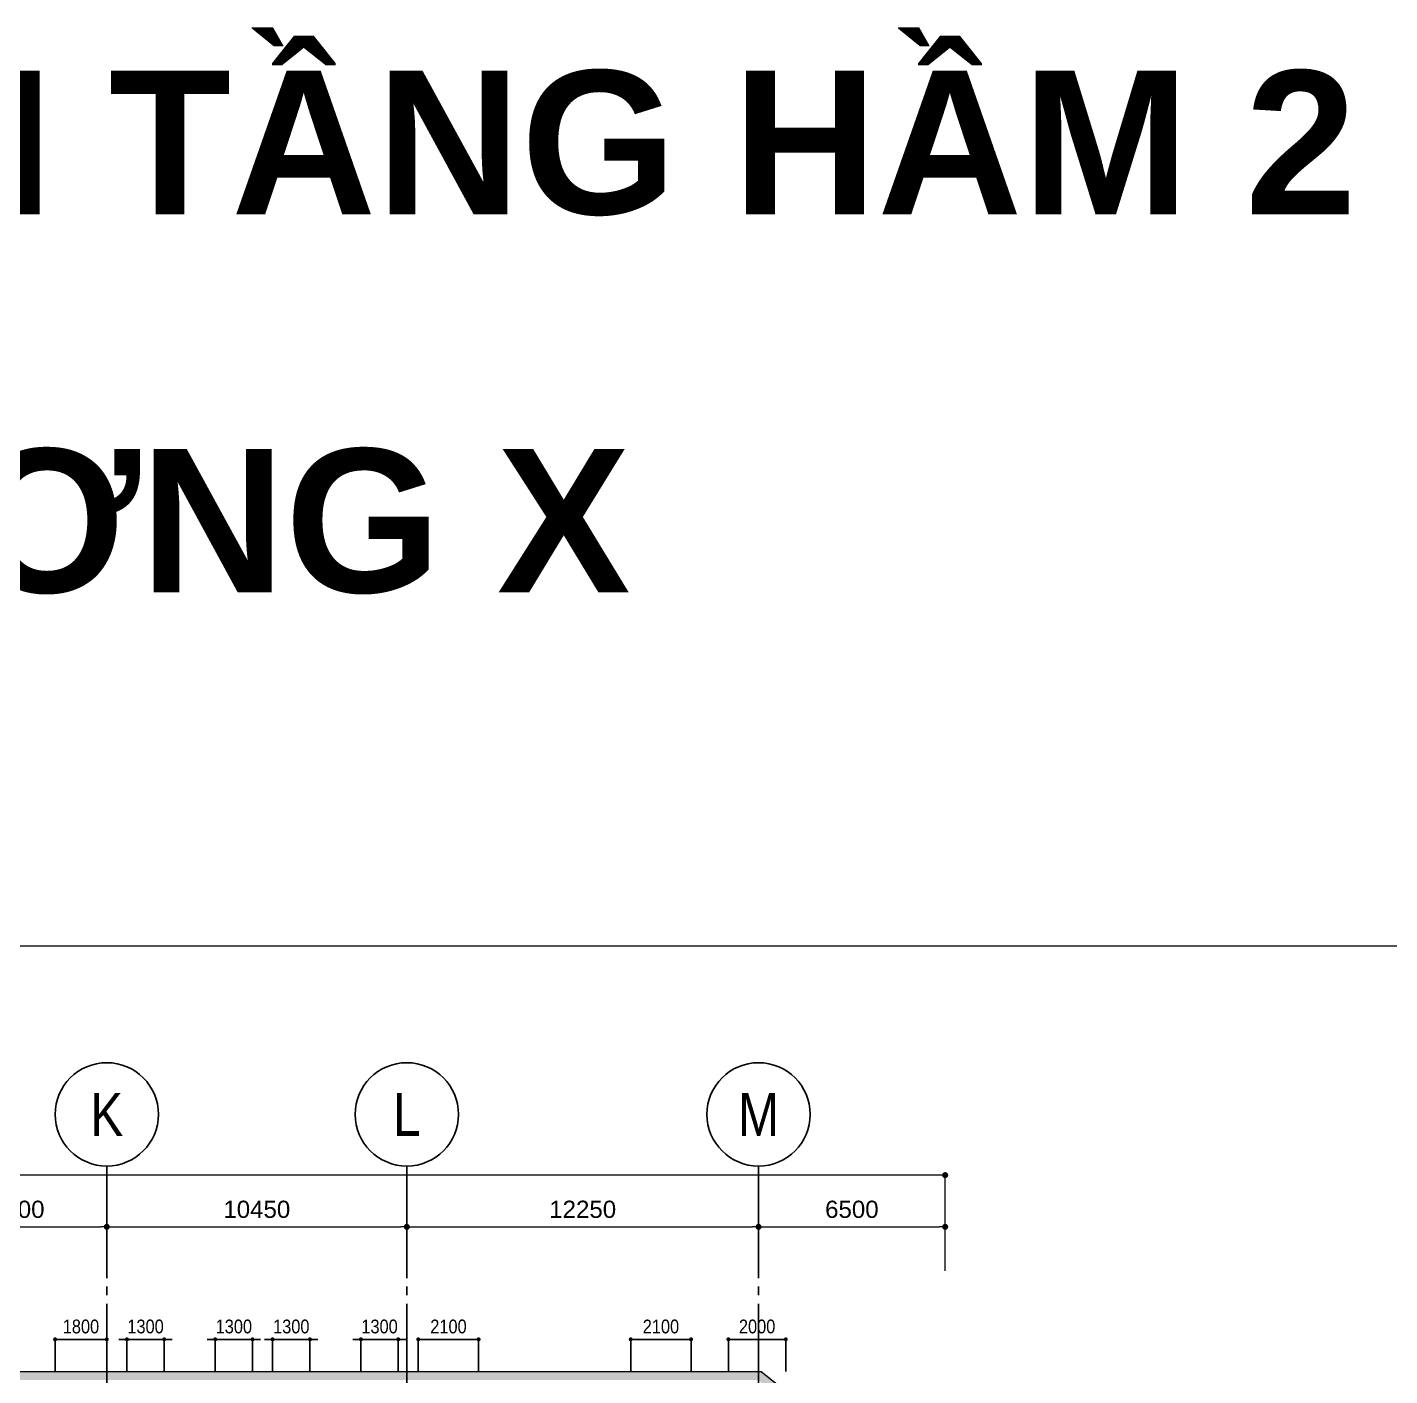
# Model space of a CAD drawing. Header units: millimetres. Extents: x -3819597 to -2591384, y 582389 to 820195.
# Drawn here: x -3674416 to -3626961, y 773231 to 820195 of the extents above; entities that cross this region are included whole.
import ezdxf
from ezdxf.enums import TextEntityAlignment as Align

# ---------------------------------------------------------------- set-up
doc = ezdxf.new("R2010")
doc.units = ezdxf.units.MM
doc.header["$MEASUREMENT"] = 0
doc.linetypes.add('CHG_XX_Cot_Ham 2$0$MB_Luoi truc$0$HTT Hidden 21', pattern=[3, 2, -1])
doc.linetypes.add('CHG_XX_Luoi truc$0$MB_Luoi truc$0$Center101', pattern=[13, 10, -1, 1, -1])
doc.layers.get('0').update_dxf_attribs({"lineweight": 9})
doc.layers.get('Defpoints').update_dxf_attribs({"color": 10, "lineweight": 0})
for name, color, linetype, lineweight in [('CHG_XX_Cot_Ham 2$0$MB_Luoi truc$0$Dim 300', 1, 'Continuous', 5), ('CHG_XX_Cot_Ham 2$0$NS-Pier-H2', 150, 'Continuous', 13), ('CHG_XX_Damsan_Ham 2$0$CHG_XX_Damsan_Ham 2$0$CHG_XX_Damsan_Ham 2$0$Start net bao', 3, 'Continuous', 18), ('CHG_XX_Damsan_Ham 2$0$CHG_XX_Damsan_Ham 2$0$DBAO', 3, 'Continuous', 13), ('CHG_XX_Damsan_Ham 2$0$CHG_XX_Damsan_Ham 2$0$Start net bao', 3, 'Continuous', 18), ('CHG_XX_Damsan_Ham 2$0$HATCH', 57, 'Continuous', 9)]:
    doc.layers.add(name, color=color, linetype=linetype, lineweight=lineweight)
for name, color, linetype in [('CHG_XX_Luoi truc$0$Grid', 34, 'Continuous'), ('CHG_XX_Luoi truc$0$Grid Line', 8, 'CHG_XX_Luoi truc$0$MB_Luoi truc$0$Center101'), ('dim', 51, 'Continuous')]:
    doc.layers.add(name, color=color, linetype=linetype)
doc.styles.add('ArialB', font='arialbd.ttf')
doc.styles.add('CHG_XX_Cot_Ham 2$0$MB_Luoi truc$0$Arial_C', font='arial.ttf')
doc.styles.add('CHG_XX_Luoi truc$0$MB_Luoi truc$0$Grid A-F$0$VNI-HelveCB', font='VHELVCB_0.TTF')
doc.styles.add('MB_Luoi truc$0$Arial_C', font='arial.ttf', dxfattribs={"width": 0.85})
doc.dimstyles.new('200', dxfattribs={"dimscale": 200, "dimtxt": 2.4, "dimasz": 0.7, "dimexe": 0.0003, "dimexo": 0, "dimgap": 1, "dimtad": 1, "dimdec": 0, "dimzin": 12, "dimdsep": 46, "dimtxsty": 'MB_Luoi truc$0$Arial_C', "dimblk": 'MB_Luoi truc$0$_Dot', "dimcen": 0.5, "dimclrd": 256, "dimclre": 8, "dimclrt": 1, "dimadec": 0, "dimazin": 0, "dimtfac": 1, "dimtdec": 0, "dimtix": 1, "dimtmove": 2, "dimatfit": 3, "dimldrblk": 'MB_Luoi truc$0$HTT Arrow 30', "dimfxl": 1, "dimtolj": 1, "dimtzin": 0, "dimlwe": -1, "dimarcsym": 0})
doc.dimstyles.new('CHG_XX_Cot_Ham 2$0$MB_Luoi truc$0$Dim 300 (A1-A2)', dxfattribs={"dimscale": 300, "dimtxt": 2, "dimasz": 0.7, "dimexe": 0, "dimexo": 1, "dimgap": 1, "dimtad": 1, "dimdec": 0, "dimzin": 12, "dimdsep": 46, "dimtxsty": 'CHG_XX_Cot_Ham 2$0$MB_Luoi truc$0$Arial_C', "dimblk": 'CHG_XX_Cot_Ham 2$0$MB_Luoi truc$0$_Dot', "dimcen": 1, "dimclrd": 256, "dimclre": 256, "dimclrt": 3, "dimadec": 0, "dimazin": 0, "dimtfac": 1, "dimtdec": 0, "dimtix": 1, "dimtmove": 2, "dimatfit": 3, "dimldrblk": 'CHG_XX_Cot_Ham 2$0$MB_Luoi truc$0$HTT Arrow 30', "dimfxl": 1, "dimtolj": 1, "dimtzin": 0, "dimarcsym": 0})

# ---------------------------------------------------------------- blocks, each defined once
blk = doc.blocks.new('MB_Luoi truc$0$_Dot')
at = {"color": 0, "linetype": 'ByBlock', "lineweight": -2}
blk.add_line((-0.5, 0), (-1, 0), dxfattribs=at)
at = {"color": 0, "linetype": 'ByBlock', "const_width": 0.5}
blk.add_lwpolyline([(-0.25, 0, 1), (0.25, 0, 1)], format="xyb", close=True, dxfattribs=at)
blk = doc.blocks.new('*D543')
at = {"layer": 'Defpoints', "color": 0, "ltscale": 1500, "transparency": 16777216}
for p in [(-3673445, 774499), (-3673445, 773381), (-3671645, 773381)]:
    blk.add_point(p, dxfattribs=at)
at = {"layer": 'dim', "color": 8, "ltscale": 1500, "transparency": 16777216}
for p, q in [((-3673445, 773381), (-3673445, 774499)), ((-3671645, 773381), (-3671645, 774499))]:
    blk.add_line(p, q, dxfattribs=at)
at = {"layer": 'dim', "lineweight": -2, "ltscale": 1500, "transparency": 16777216}
blk.add_line((-3671785, 774499), (-3673305, 774499), dxfattribs=at)
at = {"layer": 'dim', "lineweight": -2, "ltscale": 1500, "transparency": 16777216, "xscale": 140, "yscale": 140, "zscale": 140, "rotation": 180}
blk.add_blockref('MB_Luoi truc$0$_Dot', (-3673445, 774499), dxfattribs=at)
at = {"layer": 'dim', "lineweight": -2, "ltscale": 1500, "transparency": 16777216, "xscale": 140, "yscale": 140, "zscale": 140}
blk.add_blockref('MB_Luoi truc$0$_Dot', (-3671645, 774499), dxfattribs=at)
at = {"layer": 'dim', "color": 1, "ltscale": 1500, "transparency": 16777216, "insert": (-3672545, 774944), "char_height": 480, "attachment_point": 5, "style": 'MB_Luoi truc$0$Arial_C'}
blk.add_mtext('\\A1;1800', dxfattribs=at)
blk = doc.blocks.new('MB_Luoi truc$0$HTT Arrow 30')
blk.add_hatch(color=256).paths.add_polyline_path([(-2.5, 0.375), (-2.5, -0.375), (0, 0)])
at = {"color": 0, "linetype": 'ByBlock', "lineweight": -2}
for p, q in [((0, 0), (-2.5, 0.375)), ((-2.5, -0.375), (-2.5, 0.375)), ((0, 0), (-2.5, -0.375))]:
    blk.add_line(p, q, dxfattribs=at)
blk = doc.blocks.new('*D544')
at = {"layer": 'Defpoints', "color": 0, "ltscale": 1500, "transparency": 16777216}
for p in [(-3669646, 774499), (-3670945, 773381), (-3669646, 773381)]:
    blk.add_point(p, dxfattribs=at)
at = {"layer": 'dim', "lineweight": -2, "ltscale": 1500, "transparency": 16777216}
for p, q in [((-3671085, 774499), (-3671225, 774499)), ((-3670945, 774499), (-3669646, 774499)), ((-3669506, 774499), (-3669366, 774499))]:
    blk.add_line(p, q, dxfattribs=at)
at = {"layer": 'dim', "color": 8, "ltscale": 1500, "transparency": 16777216}
for p, q in [((-3670945, 773381), (-3670945, 774499)), ((-3669646, 773381), (-3669646, 774499))]:
    blk.add_line(p, q, dxfattribs=at)
at = {"layer": 'dim', "lineweight": -2, "ltscale": 1500, "transparency": 16777216, "xscale": 140, "yscale": 140, "zscale": 140}
blk.add_blockref('MB_Luoi truc$0$_Dot', (-3670945, 774499), dxfattribs=at)
at = {"layer": 'dim', "lineweight": -2, "ltscale": 1500, "transparency": 16777216, "xscale": 140, "yscale": 140, "zscale": 140, "rotation": 180}
blk.add_blockref('MB_Luoi truc$0$_Dot', (-3669646, 774499), dxfattribs=at)
at = {"layer": 'dim', "color": 1, "ltscale": 1500, "transparency": 16777216, "insert": (-3670295, 774944), "char_height": 480, "attachment_point": 5, "style": 'MB_Luoi truc$0$Arial_C'}
blk.add_mtext('\\A1;1300', dxfattribs=at)
blk = doc.blocks.new('*D545')
at = {"layer": 'Defpoints', "color": 0, "ltscale": 1500, "transparency": 16777216}
for p in [(-3664571, 774499), (-3665870, 773381), (-3664571, 773381)]:
    blk.add_point(p, dxfattribs=at)
at = {"layer": 'dim', "lineweight": -2, "ltscale": 1500, "transparency": 16777216}
for p, q in [((-3666010, 774499), (-3666150, 774499)), ((-3665870, 774499), (-3664571, 774499)), ((-3664431, 774499), (-3664291, 774499))]:
    blk.add_line(p, q, dxfattribs=at)
at = {"layer": 'dim', "color": 8, "ltscale": 1500, "transparency": 16777216}
for p, q in [((-3665870, 773381), (-3665870, 774499)), ((-3664571, 773381), (-3664571, 774499))]:
    blk.add_line(p, q, dxfattribs=at)
at = {"layer": 'dim', "lineweight": -2, "ltscale": 1500, "transparency": 16777216, "xscale": 140, "yscale": 140, "zscale": 140}
blk.add_blockref('MB_Luoi truc$0$_Dot', (-3665870, 774499), dxfattribs=at)
at = {"layer": 'dim', "lineweight": -2, "ltscale": 1500, "transparency": 16777216, "xscale": 140, "yscale": 140, "zscale": 140, "rotation": 180}
blk.add_blockref('MB_Luoi truc$0$_Dot', (-3664571, 774499), dxfattribs=at)
at = {"layer": 'dim', "color": 1, "ltscale": 1500, "transparency": 16777216, "insert": (-3665220, 774944), "char_height": 480, "attachment_point": 5, "style": 'MB_Luoi truc$0$Arial_C'}
blk.add_mtext('\\A1;1300', dxfattribs=at)
blk = doc.blocks.new('*D546')
at = {"layer": 'Defpoints', "color": 0, "ltscale": 1500, "transparency": 16777216}
for p in [(-3667870, 774499), (-3667870, 773381), (-3666570, 773381)]:
    blk.add_point(p, dxfattribs=at)
at = {"layer": 'dim', "lineweight": -2, "ltscale": 1500, "transparency": 16777216}
for p, q in [((-3668010, 774499), (-3668150, 774499)), ((-3666570, 774499), (-3667870, 774499)), ((-3666430, 774499), (-3666290, 774499))]:
    blk.add_line(p, q, dxfattribs=at)
at = {"layer": 'dim', "color": 8, "ltscale": 1500, "transparency": 16777216}
for p, q in [((-3667870, 773381), (-3667870, 774499)), ((-3666570, 773381), (-3666570, 774499))]:
    blk.add_line(p, q, dxfattribs=at)
at = {"layer": 'dim', "lineweight": -2, "ltscale": 1500, "transparency": 16777216, "xscale": 140, "yscale": 140, "zscale": 140}
blk.add_blockref('MB_Luoi truc$0$_Dot', (-3667870, 774499), dxfattribs=at)
at = {"layer": 'dim', "lineweight": -2, "ltscale": 1500, "transparency": 16777216, "xscale": 140, "yscale": 140, "zscale": 140, "rotation": 180}
blk.add_blockref('MB_Luoi truc$0$_Dot', (-3666570, 774499), dxfattribs=at)
at = {"layer": 'dim', "color": 1, "ltscale": 1500, "transparency": 16777216, "insert": (-3667220, 774944), "char_height": 480, "attachment_point": 5, "style": 'MB_Luoi truc$0$Arial_C'}
blk.add_mtext('\\A1;1300', dxfattribs=at)
blk = doc.blocks.new('*D547')
at = {"layer": 'Defpoints', "color": 0, "ltscale": 1500, "transparency": 16777216}
for p in [(-3662795, 774499), (-3662795, 773381), (-3661495, 773381)]:
    blk.add_point(p, dxfattribs=at)
at = {"layer": 'dim', "lineweight": -2, "ltscale": 1500, "transparency": 16777216}
for p, q in [((-3662935, 774499), (-3663075, 774499)), ((-3661495, 774499), (-3662795, 774499)), ((-3661355, 774499), (-3661215, 774499))]:
    blk.add_line(p, q, dxfattribs=at)
at = {"layer": 'dim', "color": 8, "ltscale": 1500, "transparency": 16777216}
for p, q in [((-3662795, 773381), (-3662795, 774499)), ((-3661495, 773381), (-3661495, 774499))]:
    blk.add_line(p, q, dxfattribs=at)
at = {"layer": 'dim', "lineweight": -2, "ltscale": 1500, "transparency": 16777216, "xscale": 140, "yscale": 140, "zscale": 140}
blk.add_blockref('MB_Luoi truc$0$_Dot', (-3662795, 774499), dxfattribs=at)
at = {"layer": 'dim', "lineweight": -2, "ltscale": 1500, "transparency": 16777216, "xscale": 140, "yscale": 140, "zscale": 140, "rotation": 180}
blk.add_blockref('MB_Luoi truc$0$_Dot', (-3661495, 774499), dxfattribs=at)
at = {"layer": 'dim', "color": 1, "ltscale": 1500, "transparency": 16777216, "insert": (-3662145, 774944), "char_height": 480, "attachment_point": 5, "style": 'MB_Luoi truc$0$Arial_C'}
blk.add_mtext('\\A1;1300', dxfattribs=at)
blk = doc.blocks.new('*D548')
at = {"layer": 'Defpoints', "color": 0, "ltscale": 1500, "transparency": 16777216}
for p in [(-3658696, 774499), (-3660795, 773381), (-3658696, 773381)]:
    blk.add_point(p, dxfattribs=at)
at = {"layer": 'dim', "color": 8, "ltscale": 1500, "transparency": 16777216}
for p, q in [((-3660795, 773381), (-3660795, 774499)), ((-3658696, 773381), (-3658696, 774499))]:
    blk.add_line(p, q, dxfattribs=at)
at = {"layer": 'dim', "lineweight": -2, "ltscale": 1500, "transparency": 16777216}
blk.add_line((-3660655, 774499), (-3658836, 774499), dxfattribs=at)
at = {"layer": 'dim', "lineweight": -2, "ltscale": 1500, "transparency": 16777216, "xscale": 140, "yscale": 140, "zscale": 140, "rotation": 180}
blk.add_blockref('MB_Luoi truc$0$_Dot', (-3660795, 774499), dxfattribs=at)
at = {"layer": 'dim', "lineweight": -2, "ltscale": 1500, "transparency": 16777216, "xscale": 140, "yscale": 140, "zscale": 140}
blk.add_blockref('MB_Luoi truc$0$_Dot', (-3658696, 774499), dxfattribs=at)
at = {"layer": 'dim', "color": 1, "ltscale": 1500, "transparency": 16777216, "insert": (-3659745, 774944), "char_height": 480, "attachment_point": 5, "style": 'MB_Luoi truc$0$Arial_C'}
blk.add_mtext('\\A1;2100', dxfattribs=at)
blk = doc.blocks.new('*D549')
at = {"layer": 'Defpoints', "color": 0, "ltscale": 1500, "transparency": 16777216}
for p in [(-3653395, 774499), (-3653395, 773381), (-3651295, 773381)]:
    blk.add_point(p, dxfattribs=at)
at = {"layer": 'dim', "color": 8, "ltscale": 1500, "transparency": 16777216}
for p, q in [((-3653395, 773381), (-3653395, 774499)), ((-3651295, 773381), (-3651295, 774499))]:
    blk.add_line(p, q, dxfattribs=at)
at = {"layer": 'dim', "lineweight": -2, "ltscale": 1500, "transparency": 16777216}
blk.add_line((-3651435, 774499), (-3653255, 774499), dxfattribs=at)
at = {"layer": 'dim', "lineweight": -2, "ltscale": 1500, "transparency": 16777216, "xscale": 140, "yscale": 140, "zscale": 140, "rotation": 180}
blk.add_blockref('MB_Luoi truc$0$_Dot', (-3653395, 774499), dxfattribs=at)
at = {"layer": 'dim', "lineweight": -2, "ltscale": 1500, "transparency": 16777216, "xscale": 140, "yscale": 140, "zscale": 140}
blk.add_blockref('MB_Luoi truc$0$_Dot', (-3651295, 774499), dxfattribs=at)
at = {"layer": 'dim', "color": 1, "ltscale": 1500, "transparency": 16777216, "insert": (-3652345, 774944), "char_height": 480, "attachment_point": 5, "style": 'MB_Luoi truc$0$Arial_C'}
blk.add_mtext('\\A1;2100', dxfattribs=at)
blk = doc.blocks.new('*D550')
at = {"layer": 'Defpoints', "color": 0, "ltscale": 1500, "transparency": 16777216}
for p in [(-3647996, 774499), (-3649995, 773381), (-3647996, 773381)]:
    blk.add_point(p, dxfattribs=at)
at = {"layer": 'dim', "color": 8, "ltscale": 1500, "transparency": 16777216}
for p, q in [((-3649995, 773381), (-3649995, 774499)), ((-3647996, 773381), (-3647996, 774499))]:
    blk.add_line(p, q, dxfattribs=at)
at = {"layer": 'dim', "lineweight": -2, "ltscale": 1500, "transparency": 16777216}
blk.add_line((-3649855, 774499), (-3648136, 774499), dxfattribs=at)
at = {"layer": 'dim', "lineweight": -2, "ltscale": 1500, "transparency": 16777216, "xscale": 140, "yscale": 140, "zscale": 140, "rotation": 180}
blk.add_blockref('MB_Luoi truc$0$_Dot', (-3649995, 774499), dxfattribs=at)
at = {"layer": 'dim', "lineweight": -2, "ltscale": 1500, "transparency": 16777216, "xscale": 140, "yscale": 140, "zscale": 140}
blk.add_blockref('MB_Luoi truc$0$_Dot', (-3647996, 774499), dxfattribs=at)
at = {"layer": 'dim', "color": 1, "ltscale": 1500, "transparency": 16777216, "insert": (-3648995, 774944), "char_height": 480, "attachment_point": 5, "style": 'MB_Luoi truc$0$Arial_C'}
blk.add_mtext('\\A1;2000', dxfattribs=at)
blk = doc.blocks.new('CHG_XX_Cot_Ham 2$0$MB_Luoi truc$0$_Dot')
at = {"color": 0, "linetype": 'ByBlock', "lineweight": -2}
blk.add_line((-0.5, 0), (-1, 0), dxfattribs=at)
at = {"color": 0, "linetype": 'ByBlock', "const_width": 0.5}
blk.add_lwpolyline([(-0.25, 0, 1), (0.25, 0, 1)], format="xyb", close=True, dxfattribs=at)
blk = doc.blocks.new('*D994')
at = {"layer": 'CHG_XX_Cot_Ham 2$0$MB_Luoi truc$0$Dim 300', "lineweight": -2, "transparency": 16777216}
for p, q in [((70650, 166908), (70650, 168437)), ((70860, 168437), (76640, 168437)), ((76850, 166908), (76850, 168437))]:
    blk.add_line(p, q, dxfattribs=at)
at = {"layer": 'Defpoints', "color": 0, "transparency": 16777216}
for p in [(76850, 168437), (70650, 166608), (76850, 166608)]:
    blk.add_point(p, dxfattribs=at)
at = {"layer": 'CHG_XX_Cot_Ham 2$0$MB_Luoi truc$0$Dim 300', "lineweight": -2, "transparency": 16777216, "xscale": 210, "yscale": 210, "zscale": 210, "rotation": 180}
blk.add_blockref('CHG_XX_Cot_Ham 2$0$MB_Luoi truc$0$_Dot', (70650, 168437), dxfattribs=at)
at = {"layer": 'CHG_XX_Cot_Ham 2$0$MB_Luoi truc$0$Dim 300', "lineweight": -2, "transparency": 16777216, "xscale": 210, "yscale": 210, "zscale": 210}
blk.add_blockref('CHG_XX_Cot_Ham 2$0$MB_Luoi truc$0$_Dot', (76850, 168437), dxfattribs=at)
at = {"layer": 'CHG_XX_Cot_Ham 2$0$MB_Luoi truc$0$Dim 300', "color": 3, "transparency": 16777216, "insert": (73750, 169043), "char_height": 600, "attachment_point": 5, "style": 'CHG_XX_Cot_Ham 2$0$MB_Luoi truc$0$Arial_C'}
blk.add_mtext('\\A1;6200', dxfattribs=at)
blk = doc.blocks.new('CHG_XX_Cot_Ham 2$0$MB_Luoi truc$0$HTT Arrow 30')
blk.add_hatch(color=256).paths.add_polyline_path([(-2.5, 0.375), (-2.5, -0.375), (0, 0)])
at = {"color": 0, "linetype": 'ByBlock', "lineweight": -2}
for p, q in [((0, 0), (-2.5, 0.375)), ((-2.5, -0.375), (-2.5, 0.375)), ((0, 0), (-2.5, -0.375))]:
    blk.add_line(p, q, dxfattribs=at)
blk = doc.blocks.new('*D995')
at = {"layer": 'CHG_XX_Cot_Ham 2$0$MB_Luoi truc$0$Dim 300', "lineweight": -2, "transparency": 16777216}
for p, q in [((76850, 166908), (76850, 168437)), ((77060, 168437), (87090, 168437)), ((87300, 166908), (87300, 168437))]:
    blk.add_line(p, q, dxfattribs=at)
at = {"layer": 'Defpoints', "color": 0, "transparency": 16777216}
for p in [(87300, 168437), (76850, 166608), (87300, 166608)]:
    blk.add_point(p, dxfattribs=at)
at = {"layer": 'CHG_XX_Cot_Ham 2$0$MB_Luoi truc$0$Dim 300', "lineweight": -2, "transparency": 16777216, "xscale": 210, "yscale": 210, "zscale": 210, "rotation": 180}
blk.add_blockref('CHG_XX_Cot_Ham 2$0$MB_Luoi truc$0$_Dot', (76850, 168437), dxfattribs=at)
at = {"layer": 'CHG_XX_Cot_Ham 2$0$MB_Luoi truc$0$Dim 300', "lineweight": -2, "transparency": 16777216, "xscale": 210, "yscale": 210, "zscale": 210}
blk.add_blockref('CHG_XX_Cot_Ham 2$0$MB_Luoi truc$0$_Dot', (87300, 168437), dxfattribs=at)
at = {"layer": 'CHG_XX_Cot_Ham 2$0$MB_Luoi truc$0$Dim 300', "color": 3, "transparency": 16777216, "insert": (82075, 169043), "char_height": 600, "attachment_point": 5, "style": 'CHG_XX_Cot_Ham 2$0$MB_Luoi truc$0$Arial_C'}
blk.add_mtext('\\A1;10450', dxfattribs=at)
blk = doc.blocks.new('*D996')
at = {"layer": 'CHG_XX_Cot_Ham 2$0$MB_Luoi truc$0$Dim 300', "lineweight": -2, "transparency": 16777216}
for p, q in [((87300, 166908), (87300, 168437)), ((87510, 168437), (99340, 168437)), ((99550, 166908), (99550, 168437))]:
    blk.add_line(p, q, dxfattribs=at)
at = {"layer": 'Defpoints', "color": 0, "transparency": 16777216}
for p in [(99550, 168437), (87300, 166608), (99550, 166608)]:
    blk.add_point(p, dxfattribs=at)
at = {"layer": 'CHG_XX_Cot_Ham 2$0$MB_Luoi truc$0$Dim 300', "lineweight": -2, "transparency": 16777216, "xscale": 210, "yscale": 210, "zscale": 210, "rotation": 180}
blk.add_blockref('CHG_XX_Cot_Ham 2$0$MB_Luoi truc$0$_Dot', (87300, 168437), dxfattribs=at)
at = {"layer": 'CHG_XX_Cot_Ham 2$0$MB_Luoi truc$0$Dim 300', "lineweight": -2, "transparency": 16777216, "xscale": 210, "yscale": 210, "zscale": 210}
blk.add_blockref('CHG_XX_Cot_Ham 2$0$MB_Luoi truc$0$_Dot', (99550, 168437), dxfattribs=at)
at = {"layer": 'CHG_XX_Cot_Ham 2$0$MB_Luoi truc$0$Dim 300', "color": 3, "transparency": 16777216, "insert": (93425, 169043), "char_height": 600, "attachment_point": 5, "style": 'CHG_XX_Cot_Ham 2$0$MB_Luoi truc$0$Arial_C'}
blk.add_mtext('\\A1;12250', dxfattribs=at)
blk = doc.blocks.new('*D997')
at = {"layer": 'CHG_XX_Cot_Ham 2$0$MB_Luoi truc$0$Dim 300', "lineweight": -2, "transparency": 16777216}
for p, q in [((99550, 166908), (99550, 168437)), ((99760, 168437), (105840, 168437)), ((106050, 166908), (106050, 168437))]:
    blk.add_line(p, q, dxfattribs=at)
at = {"layer": 'Defpoints', "color": 0, "transparency": 16777216}
for p in [(106050, 168437), (99550, 166608), (106050, 166608)]:
    blk.add_point(p, dxfattribs=at)
at = {"layer": 'CHG_XX_Cot_Ham 2$0$MB_Luoi truc$0$Dim 300', "lineweight": -2, "transparency": 16777216, "xscale": 210, "yscale": 210, "zscale": 210, "rotation": 180}
blk.add_blockref('CHG_XX_Cot_Ham 2$0$MB_Luoi truc$0$_Dot', (99550, 168437), dxfattribs=at)
at = {"layer": 'CHG_XX_Cot_Ham 2$0$MB_Luoi truc$0$Dim 300', "lineweight": -2, "transparency": 16777216, "xscale": 210, "yscale": 210, "zscale": 210}
blk.add_blockref('CHG_XX_Cot_Ham 2$0$MB_Luoi truc$0$_Dot', (106050, 168437), dxfattribs=at)
at = {"layer": 'CHG_XX_Cot_Ham 2$0$MB_Luoi truc$0$Dim 300', "color": 3, "transparency": 16777216, "insert": (102800, 169043), "char_height": 600, "attachment_point": 5, "style": 'CHG_XX_Cot_Ham 2$0$MB_Luoi truc$0$Arial_C'}
blk.add_mtext('\\A1;6500', dxfattribs=at)
blk = doc.blocks.new('*D998')
at = {"layer": 'CHG_XX_Cot_Ham 2$0$MB_Luoi truc$0$Dim 300', "lineweight": -2, "transparency": 16777216}
for p, q in [((-10900, 166908), (-10900, 170237)), ((105840, 170237), (-10690, 170237)), ((106050, 166908), (106050, 170237))]:
    blk.add_line(p, q, dxfattribs=at)
at = {"layer": 'Defpoints', "color": 0, "transparency": 16777216}
for p in [(-10900, 170237), (-10900, 166608), (106050, 166608)]:
    blk.add_point(p, dxfattribs=at)
at = {"layer": 'CHG_XX_Cot_Ham 2$0$MB_Luoi truc$0$Dim 300', "lineweight": -2, "transparency": 16777216, "xscale": 210, "yscale": 210, "zscale": 210, "rotation": 180}
blk.add_blockref('CHG_XX_Cot_Ham 2$0$MB_Luoi truc$0$_Dot', (-10900, 170237), dxfattribs=at)
at = {"layer": 'CHG_XX_Cot_Ham 2$0$MB_Luoi truc$0$Dim 300', "lineweight": -2, "transparency": 16777216, "xscale": 210, "yscale": 210, "zscale": 210}
blk.add_blockref('CHG_XX_Cot_Ham 2$0$MB_Luoi truc$0$_Dot', (106050, 170237), dxfattribs=at)
at = {"layer": 'CHG_XX_Cot_Ham 2$0$MB_Luoi truc$0$Dim 300', "color": 3, "transparency": 16777216, "insert": (47575, 170843), "char_height": 600, "attachment_point": 5, "style": 'CHG_XX_Cot_Ham 2$0$MB_Luoi truc$0$Arial_C'}
blk.add_mtext('\\A1;116950', dxfattribs=at)
blk = doc.blocks.new('*U1029')
at = {"layer": 'CHG_XX_Luoi truc$0$Grid', "lineweight": -2}
blk.add_line((0, 611), (0, 608), dxfattribs=at)
blk.add_circle((0, 617), 6, dxfattribs=at)
at = {"layer": 'CHG_XX_Luoi truc$0$Grid Line'}
blk.add_line((0, 0), (0, 608), dxfattribs=at)
at = {"layer": 'CHG_XX_Luoi truc$0$Grid', "lineweight": -2, "style": 'CHG_XX_Luoi truc$0$MB_Luoi truc$0$Grid A-F$0$VNI-HelveCB'}
for tag, p in [('GRIDSUB', (0, 617)), ('GRID', (0, -9))]:
    blk.add_attdef(tag, text='', height=5, dxfattribs=at).set_placement(p, align=Align.MIDDLE)
blk = doc.blocks.new('CHG_XX_Luoi truc')
at = {"layer": 'CHG_XX_Luoi truc$0$Grid'}
ref = blk.add_blockref('*U1029', (76850, -12747), dxfattribs=dict(at, xscale=300, yscale=300, zscale=300))
ref.add_attrib('GRIDSUB', 'K', dxfattribs={"lineweight": -2, "height": 1500, "style": 'CHG_XX_Luoi truc$0$MB_Luoi truc$0$Grid A-F$0$VNI-HelveCB'}).set_placement((76850, 172353), align=Align.MIDDLE)
ref = blk.add_blockref('*U1029', (87300, -12747), dxfattribs=dict(at, xscale=300, yscale=300, zscale=300))
ref.add_attrib('GRIDSUB', 'L', dxfattribs={"lineweight": -2, "height": 1500, "style": 'CHG_XX_Luoi truc$0$MB_Luoi truc$0$Grid A-F$0$VNI-HelveCB'}).set_placement((87300, 172353), align=Align.MIDDLE)
ref = blk.add_blockref('*U1029', (99550, -12747), dxfattribs=dict(at, xscale=300, yscale=300, zscale=300))
ref.add_attrib('GRIDSUB', 'M', dxfattribs={"lineweight": -2, "height": 1500, "style": 'CHG_XX_Luoi truc$0$MB_Luoi truc$0$Grid A-F$0$VNI-HelveCB'}).set_placement((99550, 172353), align=Align.MIDDLE)
blk = doc.blocks.new('CHG_XX_Cot_Ham 2')
at = {"layer": 'CHG_XX_Cot_Ham 2$0$NS-Pier-H2'}
h = blk.add_hatch(color=256, dxfattribs=at)
h.dxf.hatch_style = 1
h.paths.add_polyline_path([(99639.2, 163400), (-10900, 163400), (-10900, 85450), (-300, 85450), (-300, 84050), (32350, 84050), (32350, -9000), (103575.5, -9000), (106050, -6022), (106050, 158254.3)])
h.paths.add_polyline_path([(99533.7, 163100), (105750, 158110.4), (105750, 90450), (105650, 90450), (105750, 90450), (105750, 13850), (105750, 13722.3), (105750, -5913.6), (103434.7, -8700), (93599.8, -8700), (93299.8, -8700), (32650, -8700), (32650, 84350), (0, 84350), (0, 85750), (-10600, 85750), (-10600, 163100), (93600, 163100)], flags=16)
for p, q in [((-10900, 163400), (99639.2, 163400)), ((99639.2, 163400), (106050, 158254.3))]:
    blk.add_line(p, q, dxfattribs=at)
at = {"layer": 'CHG_XX_Cot_Ham 2$0$NS-Pier-H2', "linetype": 'CHG_XX_Cot_Ham 2$0$MB_Luoi truc$0$HTT Hidden 21'}
blk.add_lwpolyline([(99639.2, 163400), (106050, 158254.3), (106050, -6022), (103575.5, -9000), (32350, -9000), (32350, 84050), (-300, 84050), (-300, 85450), (-10900, 85450), (-10900, 163400)], close=True, dxfattribs=at)
at = {"layer": 'CHG_XX_Cot_Ham 2$0$NS-Pier-H2'}
blk.add_blockref('CHG_XX_Luoi truc', (0, 0), dxfattribs=at)
at = {"layer": 'CHG_XX_Cot_Ham 2$0$MB_Luoi truc$0$Dim 300'}
for base, p1, p2, picture, middle in [((-10900, 170237), (106050, 166608.3), (-10900, 166608.3), '*D998', (47575, 170843.4)), ((76850, 168437), (70650, 166608.3), (76850, 166608.3), '*D994', (73750, 169043.4)), ((87300, 168437), (76850, 166608.3), (87300, 166608.3), '*D995', (82075, 169043.4)), ((99550, 168437), (87300, 166608.3), (99550, 166608.3), '*D996', (93425, 169043.4)), ((106050, 168437), (99550, 166608.3), (106050, 166608.3), '*D997', (102800, 169043.4))]:
    dim = blk.add_linear_dim(base=base, p1=p1, p2=p2, dimstyle='CHG_XX_Cot_Ham 2$0$MB_Luoi truc$0$Dim 300 (A1-A2)', dxfattribs=at)
    dim.commit()
    dim.dimension.update_dxf_attribs({"geometry": picture, "text_midpoint": middle})
blk = doc.blocks.new('CHG_XX_Damsan_Ham 2', base_point=(3089256, -609981))
at = {"layer": 'CHG_XX_Damsan_Ham 2$0$CHG_XX_Damsan_Ham 2$0$CHG_XX_Damsan_Ham 2$0$Start net bao'}
blk.add_lwpolyline([(-10900, 163400), (99639, 163400), (106050, 158250), (106050, -6022), (103576, -9000), (32350, -9000), (32350, 84050), (-300, 84050)], dxfattribs=at)
at = {"layer": 'CHG_XX_Damsan_Ham 2$0$CHG_XX_Damsan_Ham 2$0$Start net bao'}
blk.add_lwpolyline([(-10900, 163400), (99639, 163400), (106050, 158250), (106050, -6022), (103576, -9000), (32350, -9000), (32350, 84050), (-300, 84050)], dxfattribs=at)
at = {"layer": 'CHG_XX_Damsan_Ham 2$0$CHG_XX_Damsan_Ham 2$0$DBAO'}
blk.add_blockref('CHG_XX_Cot_Ham 2', (0, 0), dxfattribs=at)
at = {"layer": 'CHG_XX_Damsan_Ham 2$0$HATCH'}
blk.add_blockref('CHG_XX_Cot_Ham 2', (0, 0), dxfattribs=at)

msp = doc.modelspace()

# ---------------------------------------------------------------- linework, layer by layer
at = {"layer": 'Defpoints', "color": 4, "ltscale": 1500}
msp.add_lwpolyline([(-3573372.5, 788188.7), (-3819597.5, 788188.7), (-3819597.5, 582388.7), (-3573372.5, 582388.7)], close=True, dxfattribs=at)

# ---------------------------------------------------------------- block references
at = {"layer": 'dim', "ltscale": 1500}
msp.add_blockref('CHG_XX_Damsan_Ham 2', (-659239.3, 0), dxfattribs=at)

# ---------------------------------------------------------------- texts
at = {"layer": 'Defpoints', "color": 4, "ltscale": 1500, "style": 'ArialB'}
for s, p in [('MẶT BẰNG BỐ TRÍ THÉP SÀN TẦNG HẦM 2', (-3701063, 812183.3)), ('THÉP LỚP DUOI PHƯƠNG X', (-3701063, 799010.5))]:
    msp.add_text(s, height=5000, dxfattribs=at).set_placement(p, align=Align.BOTTOM_CENTER)

# ---------------------------------------------------------------- dimensions: what is measured, and where the dimension line sits
at = {"layer": 'dim', "ltscale": 1500}
for base, p1, p2, picture, middle in [((-3673444.9, 774499), (-3671645.2, 773381), (-3673444.9, 773381), '*D543', (-3672545, 774944.1)), ((-3667869.8, 774498.9), (-3666570.1, 773380.9), (-3667869.8, 773380.9), '*D546', (-3667220, 774944.1)), ((-3662794.8, 774498.9), (-3661495.1, 773380.9), (-3662794.8, 773380.9), '*D547', (-3662145, 774944.1)), ((-3653394.9, 774499), (-3651295.2, 773381), (-3653394.9, 773381), '*D549', (-3652345, 774944.1))]:
    dim = msp.add_linear_dim(base=base, p1=p1, p2=p2, angle=180, dimstyle='200', override={"dimfxl": 8, "dimfxlon": 1, "dimarcsym": 1}, dxfattribs=at)
    dim.commit()
    dim.dimension.update_dxf_attribs({"geometry": picture, "text_midpoint": middle})
for base, p1, p2, picture, middle in [((-3669645.5, 774499), (-3670945.2, 773381), (-3669645.5, 773381), '*D544', (-3670295.4, 774944.2)), ((-3664570.6, 774498.9), (-3665870.3, 773380.9), (-3664570.6, 773380.9), '*D545', (-3665220.4, 774944.1)), ((-3658695.5, 774499), (-3660795.2, 773381), (-3658695.5, 773381), '*D548', (-3659745.4, 774944.1)), ((-3647995.5, 774499), (-3649995.2, 773381), (-3647995.5, 773381), '*D550', (-3648995.4, 774944.1))]:
    dim = msp.add_linear_dim(base=base, p1=p1, p2=p2, dimstyle='200', override={"dimfxl": 8, "dimfxlon": 1, "dimarcsym": 1}, dxfattribs=at)
    dim.commit()
    dim.dimension.update_dxf_attribs({"geometry": picture, "text_midpoint": middle})

doc.saveas('drawing.dxf')
